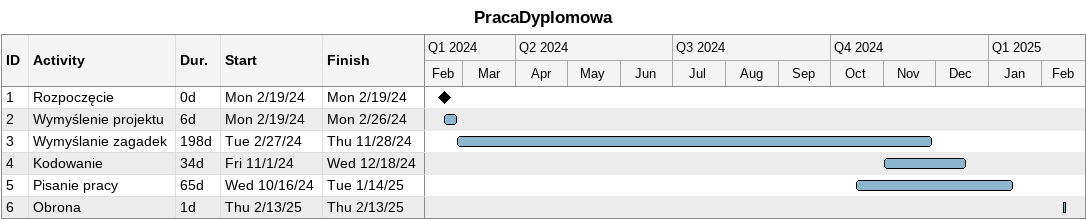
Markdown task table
PracaDyplomowa

| ID | Task | Duration | Start | Finish |
|---|---|---|---|---|
| 1 | Rozpoczęcie | 0d | 2024-02-19 | 2024-02-19 |
| 2 | Wymyślenie projektu | 6d | 2024-02-19 | 2024-02-26 |
| 3 | Wymyślanie zagadek | 198d | 2024-02-27 | 2024-11-28 |
| 4 | Kodowanie | 34d | 2024-11-01 | 2024-12-18 |
| 5 | Pisanie pracy | 65d | 2024-10-16 | 2025-01-14 |
| 6 | Obrona | 1d | 2025-02-13 | 2025-02-13 |
